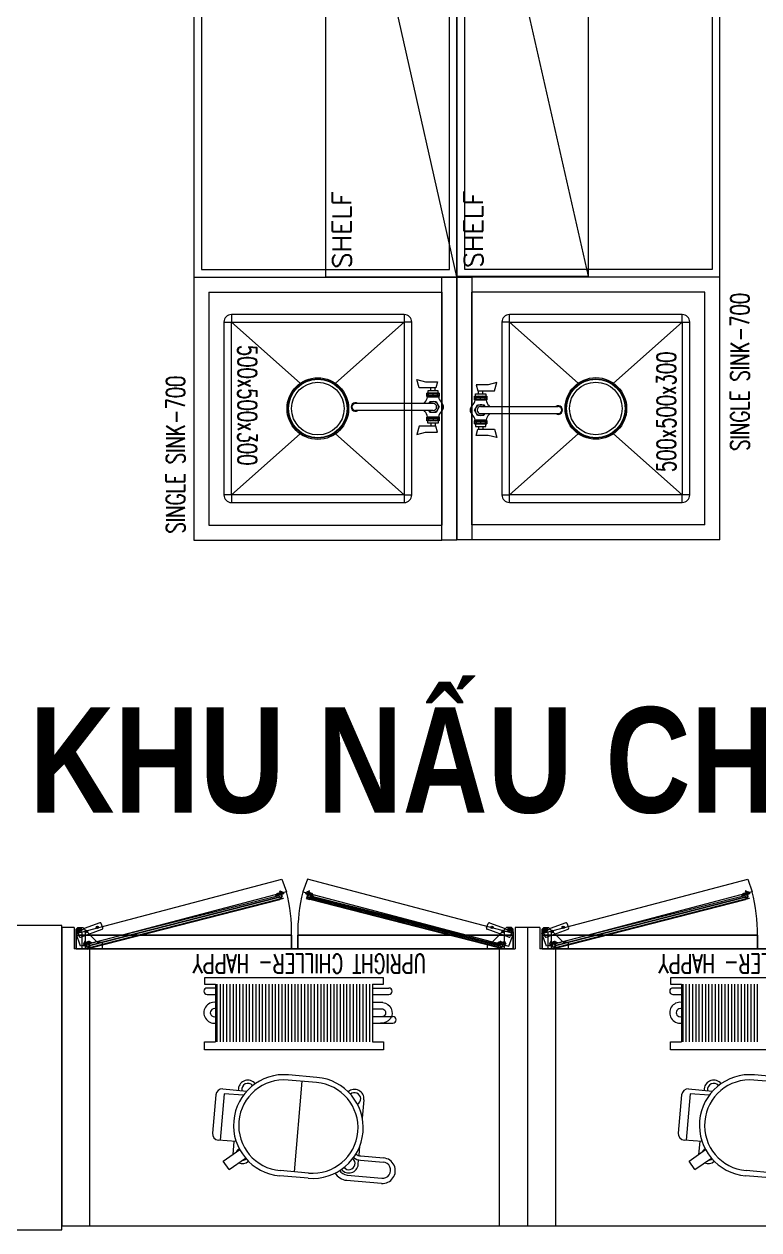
# Model space of a CAD drawing. Header units: millimetres. Extents: x 886808 to 1650903, y -1008069 to 230892.
# Drawn here: x 936486 to 938442, y -361870 to -358661 of the extents above; entities that cross this region are included whole.
import ezdxf

# ---------------------------------------------------------------- set-up
doc = ezdxf.new("R2010")
doc.units = ezdxf.units.MM
for name, color, linetype, lineweight in [('HACTH', 8, 'Continuous', 0), ('hatch', 250, 'Continuous', 0), ('I-FURN', 252, 'Continuous', 5), ('net vl', 33, 'Continuous', 5)]:
    doc.layers.add(name, color=color, linetype=linetype, lineweight=lineweight)
doc.styles.add('MtXpl_simplex8_shx', font='simplex8.shx')
doc.styles.add('Roof Fl type B$0$GHICHUTHUONG', font='arial.ttf', dxfattribs={"width": 0.8})
doc.styles.add('{18b73a54-fa43-428c-adcb-c1c7bbdf2c84}', font='Simplex.shx')

# ---------------------------------------------------------------- blocks, each defined once
blk = doc.blocks.new('BO TRI BEP')
at = {"layer": 'net vl', "ltscale": 300, "transparency": 33554636, "insert": (2775.3, 18877.9), "char_height": 280.709, "width": 3476.932, "attachment_point": 5, "style": 'Roof Fl type B$0$GHICHUTHUONG'}
blk.add_mtext('{\\fArial|b1|i0|c0|p34;KHU NẤU CHÍNH}', dxfattribs=at)
blk = doc.blocks.new('A$C26DD556D')
at = {"layer": 'hatch', "transparency": 33554636, "extrusion": (0, 0, -1)}
for p, q in [((3829.2, 12401.2), (3829.2, 10851.4)), ((4529.2, 10851.4), (4529.2, 12401.2)), ((4529.3, 12402.2), (4529.3, 10852.4)), ((5229.3, 10852.4), (5229.3, 12402.2)), ((3849.2, 12381.2), (3849.2, 10871.4)), ((4509.2, 10871.4), (4509.2, 12381.2)), ((4549.3, 12382.2), (4549.3, 10872.4)), ((5209.3, 10872.4), (5209.3, 12382.2)), ((3829.2, 10851.4), (4529.2, 10851.4)), ((3849.2, 10871.4), (4509.2, 10871.4)), ((4529.3, 10852.4), (5229.3, 10852.4)), ((4549.3, 10872.4), (5209.3, 10872.4))]:
    blk.add_line(p, q, dxfattribs=at)
at = {"layer": 'hatch', "transparency": 33554636}
for p, q in [((4179.2, 12402.3), (4179.2, 10852.3)), ((4529.2, 10852.3), (4179.2, 12402.3)), ((4529.2, 10852.3), (4529.2, 12402.3)), ((4529.3, 12401.2), (4529.3, 10853.6)), ((4879.3, 10853.6), (4529.3, 12401.2)), ((4879.3, 10853.6), (4879.3, 12401.2)), ((3829.2, 10851.4), (3829.2, 10151.4)), ((3829.2, 10851.4), (4529.2, 10851.4)), ((4179.2, 10852.3), (4529.2, 10852.3)), ((4489.2, 10151.4), (4489.2, 10851.4)), ((4529.2, 10851.6), (4569.2, 10851.6)), ((4529.2, 10851.6), (4529.2, 10151.6)), ((4529.2, 10151.4), (4529.2, 10851.4)), ((4529.3, 10853.6), (4879.3, 10853.6)), ((4569.2, 10851.6), (4569.2, 10151.6)), ((5229.2, 10851.6), (4569.2, 10851.6)), ((5229.2, 10151.6), (5229.2, 10851.6)), ((3869.2, 10811.4), (3869.2, 10191.4)), ((3869.2, 10811.4), (4489.2, 10811.4)), ((4489.2, 10811.4), (4489.2, 10191.4)), ((4569.2, 10191.6), (4569.2, 10811.6)), ((5189.2, 10811.6), (4569.2, 10811.6)), ((5189.2, 10811.6), (4569.2, 10811.6)), ((5189.2, 10191.6), (5189.2, 10811.6)), ((4389.2, 10751.4), (3929.2, 10751.4)), ((5129.2, 10751.7), (4669.2, 10751.7)), ((3909.2, 10731.4), (3909.2, 10271.4)), ((3910.4, 10731.4), (3929.2, 10731.4)), ((3929.2, 10750.2), (3929.2, 10731.4)), ((3929.2, 10731.4), (4389.2, 10731.4)), ((3929.2, 10271.4), (3929.2, 10731.4)), ((4112.3, 10568.7), (3929.2, 10731.4)), ((4389.2, 10731.4), (4206.1, 10568.7)), ((4389.2, 10750.2), (4389.2, 10731.4)), ((4408, 10731.4), (4389.2, 10731.4)), ((4389.2, 10731.4), (4389.2, 10271.4)), ((4409.2, 10271.4), (4409.2, 10731.4)), ((4649.2, 10731.7), (4649.2, 10271.7)), ((4669.2, 10731.7), (4650.4, 10731.7)), ((4669.2, 10731.7), (4669.2, 10750.5)), ((4669.2, 10271.7), (4669.2, 10731.7)), ((4669.2, 10731.7), (5129.2, 10731.7)), ((4852.3, 10568.9), (4669.2, 10731.7)), ((4946.1, 10568.9), (5129.2, 10731.7)), ((5129.2, 10731.7), (5129.2, 10750.5)), ((5129.2, 10731.7), (5129.2, 10271.7)), ((5129.2, 10731.7), (5148, 10731.7)), ((5149.2, 10271.7), (5149.2, 10731.7)), ((4423, 10579), (4446.1, 10573)), ((4429, 10556.6), (4423, 10579)), ((4446.1, 10573), (4477.4, 10573)), ((4477.4, 10573), (4473.7, 10556.6)), ((4612.2, 10564.7), (4581, 10564.7)), ((4581, 10564.7), (4584.7, 10548.2)), ((4635.4, 10570.7), (4612.2, 10564.7)), ((4629.4, 10548.2), (4635.4, 10570.7)), ((4473.7, 10556.6), (4429, 10556.6)), ((4449.3, 10534.1), (4449.3, 10542.6)), ((4482.5, 10542.6), (4449.3, 10542.6)), ((4482.5, 10542.5), (4449.3, 10542.5)), ((4449.3, 10542.5), (4449.3, 10532.6)), ((4449.3, 10534), (4449.3, 10542.5)), ((4482.5, 10542.5), (4449.3, 10542.5)), ((4482.5, 10540.5), (4449.3, 10540.5)), ((4482.5, 10536), (4449.3, 10536)), ((4449.3, 10534.1), (4482.5, 10534.1)), ((4449.3, 10534.1), (4482.5, 10534.1)), ((4482.5, 10534.1), (4449.3, 10534.1)), ((4482.5, 10534), (4449.3, 10534)), ((4449.3, 10532.6), (4482.5, 10532.6)), ((4449.3, 10532.6), (4482.5, 10532.6)), ((4479.8, 10549), (4452, 10549)), ((4452, 10549), (4452, 10542.5)), ((4452, 10532.6), (4479.8, 10532.6)), ((4453.9, 10534.1), (4453.9, 10542.6)), ((4453.9, 10534), (4453.9, 10542.5)), ((4460, 10549), (4460, 10556.6)), ((4465.9, 10534.1), (4465.9, 10542.6)), ((4465.9, 10534), (4465.9, 10542.5)), ((4471.7, 10549), (4471.7, 10556.6)), ((4477.9, 10534.1), (4477.9, 10542.6)), ((4477.9, 10534), (4477.9, 10542.5)), ((4479.8, 10542.5), (4479.8, 10549)), ((4482.5, 10542.6), (4482.5, 10534.1)), ((4482.5, 10532.6), (4482.5, 10542.5)), ((4482.5, 10542.5), (4482.5, 10534)), ((4575.9, 10534.3), (4575.9, 10525.8)), ((4575.9, 10534.3), (4609.1, 10534.3)), ((4575.9, 10534.2), (4609.1, 10534.2)), ((4575.9, 10524.3), (4575.9, 10534.2)), ((4575.9, 10534.2), (4609.1, 10534.2)), ((4575.9, 10524.3), (4575.9, 10534.2)), ((4575.9, 10534.2), (4575.9, 10525.7)), ((4575.9, 10534.2), (4609.1, 10534.2)), ((4575.9, 10532.2), (4609.1, 10532.2)), ((4575.9, 10527.7), (4609.1, 10527.7)), ((4578.6, 10540.6), (4606.4, 10540.6)), ((4578.6, 10534.2), (4578.6, 10540.6)), ((4580.5, 10525.8), (4580.5, 10534.3)), ((4580.5, 10525.7), (4580.5, 10534.2)), ((4584.7, 10548.2), (4629.4, 10548.2)), ((4586.7, 10540.6), (4586.7, 10548.2)), ((4592.5, 10525.8), (4592.5, 10534.3)), ((4592.5, 10525.7), (4592.5, 10534.2)), ((4598.3, 10540.6), (4598.3, 10548.2)), ((4604.5, 10525.8), (4604.5, 10534.3)), ((4604.5, 10525.7), (4604.5, 10534.2)), ((4606.4, 10540.6), (4606.4, 10534.2)), ((4609.1, 10525.8), (4609.1, 10534.3)), ((4609.1, 10534.2), (4609.1, 10524.3)), ((4609.1, 10534.2), (4609.1, 10524.3)), ((4609.1, 10525.7), (4609.1, 10534.2)), ((4465.9, 10515.2), (4259.4, 10515.2)), ((4465.9, 10496.2), (4259.4, 10496.2)), ((4609.1, 10525.8), (4575.9, 10525.8)), ((4609.1, 10525.8), (4575.9, 10525.8)), ((4575.9, 10525.8), (4609.1, 10525.8)), ((4575.9, 10525.7), (4609.1, 10525.7)), ((4609.1, 10524.3), (4575.9, 10524.3)), ((4609.1, 10524.3), (4575.9, 10524.3)), ((4609.1, 10524.3), (4575.9, 10524.3)), ((4609.1, 10524.3), (4575.9, 10524.3)), ((4577.6, 10524.3), (4607.9, 10524.3)), ((4606.4, 10524.3), (4578.6, 10524.3)), ((4606.4, 10524.3), (4578.6, 10524.3)), ((4592.5, 10506.9), (4798.9, 10506.9)), ((4449.3, 10478.8), (4482.5, 10478.8)), ((4449.3, 10478.8), (4482.5, 10478.8)), ((4449.3, 10468.8), (4449.3, 10478.8)), ((4449.3, 10478.8), (4482.5, 10478.8)), ((4449.3, 10478.8), (4482.5, 10478.8)), ((4449.3, 10468.8), (4449.3, 10478.8)), ((4449.3, 10477.3), (4482.5, 10477.3)), ((4449.3, 10477.3), (4482.5, 10477.3)), ((4449.3, 10477.3), (4449.3, 10468.8)), ((4482.5, 10477.3), (4449.3, 10477.3)), ((4449.3, 10477.3), (4449.3, 10468.8)), ((4482.5, 10477.3), (4449.3, 10477.3)), ((4482.5, 10475.3), (4449.3, 10475.3)), ((4482.5, 10470.8), (4449.3, 10470.8)), ((4482.5, 10468.8), (4449.3, 10468.8)), ((4482.5, 10468.8), (4449.3, 10468.8)), ((4482.5, 10468.8), (4449.3, 10468.8)), ((4482.5, 10468.8), (4449.3, 10468.8)), ((4480.8, 10478.8), (4450.5, 10478.8)), ((4452, 10478.8), (4479.8, 10478.8)), ((4452, 10478.8), (4479.8, 10478.8)), ((4452, 10462.4), (4452, 10468.8)), ((4453.9, 10477.3), (4453.9, 10468.8)), ((4453.9, 10477.3), (4453.9, 10468.8)), ((4465.9, 10477.3), (4465.9, 10468.8)), ((4465.9, 10477.3), (4465.9, 10468.8)), ((4477.9, 10477.3), (4477.9, 10468.8)), ((4477.9, 10477.3), (4477.9, 10468.8)), ((4479.8, 10468.8), (4479.8, 10462.4)), ((4482.5, 10478.8), (4482.5, 10468.8)), ((4482.5, 10478.8), (4482.5, 10468.8)), ((4482.5, 10468.8), (4482.5, 10477.3)), ((4482.5, 10468.8), (4482.5, 10477.3)), ((4609.1, 10470.5), (4575.9, 10470.5)), ((4609.1, 10470.5), (4575.9, 10470.5)), ((4575.9, 10470.5), (4575.9, 10460.5)), ((4609.1, 10469), (4575.9, 10469)), ((4609.1, 10469), (4575.9, 10469)), ((4575.9, 10460.5), (4575.9, 10469)), ((4575.9, 10469), (4609.1, 10469)), ((4575.9, 10460.5), (4575.9, 10469)), ((4575.9, 10469), (4609.1, 10469)), ((4575.9, 10467), (4609.1, 10467)), ((4575.9, 10462.5), (4609.1, 10462.5)), ((4606.4, 10470.5), (4578.6, 10470.5)), ((4580.5, 10469), (4580.5, 10460.5)), ((4580.5, 10469), (4580.5, 10460.5)), ((4592.5, 10487.9), (4798.9, 10487.9)), ((4592.5, 10469), (4592.5, 10460.5)), ((4592.5, 10469), (4592.5, 10460.5)), ((4604.5, 10469), (4604.5, 10460.5)), ((4604.5, 10469), (4604.5, 10460.5)), ((4609.1, 10460.5), (4609.1, 10470.5)), ((4609.1, 10469), (4609.1, 10460.5)), ((4609.1, 10469), (4609.1, 10460.5)), ((4112.3, 10434.1), (3929.2, 10271.4)), ((4206.1, 10434.1), (4389.2, 10271.4)), ((4429, 10454.8), (4423, 10432.4)), ((4423, 10432.4), (4446.1, 10438.3)), ((4473.7, 10454.8), (4429, 10454.8)), ((4446.1, 10438.3), (4477.4, 10438.3)), ((4479.8, 10462.4), (4452, 10462.4)), ((4460, 10462.4), (4460, 10454.8)), ((4471.7, 10462.4), (4471.7, 10454.8)), ((4477.4, 10438.3), (4473.7, 10454.8)), ((4575.9, 10460.5), (4609.1, 10460.5)), ((4575.9, 10460.5), (4609.1, 10460.5)), ((4575.9, 10460.5), (4609.1, 10460.5)), ((4578.6, 10460.5), (4578.6, 10454.1)), ((4578.6, 10454.1), (4606.4, 10454.1)), ((4581, 10430), (4584.7, 10446.5)), ((4584.7, 10446.5), (4629.4, 10446.5)), ((4586.7, 10454.1), (4586.7, 10446.5)), ((4598.3, 10454.1), (4598.3, 10446.5)), ((4606.4, 10454.1), (4606.4, 10460.5)), ((4629.4, 10446.5), (4635.4, 10424.1)), ((4669.2, 10271.7), (4852.3, 10434.4)), ((4946.1, 10434.4), (5129.2, 10271.7)), ((4612.2, 10430), (4581, 10430)), ((4635.4, 10424.1), (4612.2, 10430)), ((3929.2, 10271.4), (3910.4, 10271.4)), ((3929.2, 10271.4), (3929.2, 10252.6)), ((4389.2, 10271.4), (3929.2, 10271.4)), ((4389.2, 10271.4), (4408, 10271.4)), ((4389.2, 10271.4), (4389.2, 10252.6)), ((4650.4, 10271.7), (4669.2, 10271.7)), ((4669.2, 10252.9), (4669.2, 10271.7)), ((5129.2, 10271.7), (4669.2, 10271.7)), ((5129.2, 10252.9), (5129.2, 10271.7)), ((5148, 10271.7), (5129.2, 10271.7)), ((3929.2, 10251.4), (4389.2, 10251.4)), ((4669.2, 10251.7), (5129.2, 10251.7)), ((3869.2, 10191.4), (4489.2, 10191.4)), ((3869.2, 10191.4), (4489.2, 10191.4)), ((5189.2, 10191.6), (4569.2, 10191.6)), ((3829.2, 10151.4), (4489.2, 10151.4)), ((4529.2, 10151.4), (4489.2, 10151.4)), ((5229.2, 10151.6), (4529.2, 10151.6)), ((3515.5, 9104.6), (4063.3, 9248.9)), ((4063.3, 9248.9), (4075.6, 9215.1)), ((4131.8, 9248.9), (4119.5, 9215.1)), ((4679.6, 9104.6), (4131.8, 9248.9)), ((4755.5, 9104.6), (5303.3, 9248.9)), ((5303.3, 9248.9), (5315.6, 9215.1)), ((4075.6, 9215.1), (3527.8, 9070.7)), ((4051.8, 9210.9), (4059, 9213.6)), ((4059.3, 9212.8), (4053.8, 9210.8)), ((4055.4, 9208.4), (4056.5, 9211.9)), ((4056.5, 9211.9), (4059.6, 9209.9)), ((4059, 9213.6), (4057.7, 9217.1)), ((4058.4, 9217.8), (4066.1, 9214.6)), ((4065.3, 9214), (4058.7, 9216.8)), ((4058.7, 9216.8), (4061.4, 9209.5)), ((4060.6, 9209.2), (4059.3, 9212.8)), ((4067.4, 9210.9), (4059.7, 9208.1)), ((4061.4, 9209.5), (4067.1, 9211.6)), ((4066.1, 9214.6), (4065.9, 9214.3)), ((4067.1, 9211.6), (4067.4, 9210.9)), ((4067.5, 9210.5), (4067.8, 9210.9)), ((4067.8, 9210.9), (4068, 9212.3)), ((4068, 9212.3), (4068.2, 9210.1)), ((4119.5, 9215.1), (4667.3, 9070.7)), ((4127.1, 9212.3), (4126.8, 9210.1)), ((4127.3, 9210.9), (4127.1, 9212.3)), ((4127.6, 9210.5), (4127.3, 9210.9)), ((4127.9, 9211.6), (4127.7, 9210.9)), ((4127.7, 9210.9), (4135.4, 9208.1)), ((4133.7, 9209.5), (4127.9, 9211.6)), ((4136.6, 9217.8), (4129, 9214.6)), ((4129, 9214.6), (4129.2, 9214.3)), ((4129.8, 9214), (4136.4, 9216.8)), ((4136.4, 9216.8), (4133.7, 9209.5)), ((4134.5, 9209.2), (4135.8, 9212.8)), ((4138.6, 9211.9), (4135.5, 9209.9)), ((4135.8, 9212.8), (4141.3, 9210.8)), ((4136.1, 9213.6), (4137.4, 9217.1)), ((4143.3, 9210.9), (4136.1, 9213.6)), ((4139.7, 9208.4), (4138.6, 9211.9)), ((5315.6, 9215.1), (4767.8, 9070.7)), ((5291.8, 9210.9), (5299, 9213.6)), ((5299.3, 9212.8), (5293.8, 9210.8)), ((5295.4, 9208.4), (5296.5, 9211.9)), ((5296.5, 9211.9), (5299.6, 9209.9)), ((5299, 9213.6), (5297.7, 9217.1)), ((5298.4, 9217.8), (5306.1, 9214.6)), ((5305.3, 9214), (5298.7, 9216.8)), ((5298.7, 9216.8), (5301.4, 9209.5)), ((5300.6, 9209.2), (5299.3, 9212.8)), ((5307.4, 9210.9), (5299.7, 9208.1)), ((5301.4, 9209.5), (5307.1, 9211.6)), ((5306.1, 9214.6), (5305.9, 9214.3)), ((5307.1, 9211.6), (5307.4, 9210.9)), ((5307.5, 9210.5), (5307.8, 9210.9)), ((5307.8, 9210.9), (5308, 9212.3)), ((5308, 9212.3), (5308.2, 9210.1)), ((3551.7, 9073.1), (4055.7, 9201.6)), ((4056.3, 9199.8), (3552.3, 9071.4)), ((3554.2, 9068.1), (4056.9, 9196.1)), ((3554.9, 9066.3), (4057.6, 9194.3)), ((4048.7, 9203), (3556.2, 9078.7)), ((4048.7, 9203), (4047.5, 9204.9)), ((4047.5, 9204.9), (4048.5, 9203.9)), ((4048, 9206.4), (4048.8, 9206.7)), ((4048.3, 9205.6), (4048, 9206.4)), ((4049.1, 9205.9), (4048.3, 9205.6)), ((4048.5, 9204.9), (4054.3, 9207)), ((4048.8, 9204.1), (4048.5, 9204.9)), ((4048.5, 9203.9), (4049, 9203.7)), ((4055.8, 9205.5), (4048.7, 9203)), ((4056.5, 9206.9), (4048.8, 9204.1)), ((4049, 9203.7), (4056.9, 9206.6)), ((4049.4, 9207.3), (4050.3, 9209.4)), ((4051, 9209.1), (4050.2, 9207)), ((4053, 9210.5), (4052.1, 9210.2)), ((4054.3, 9207), (4053, 9210.5)), ((4053.8, 9210.8), (4055.1, 9207.2)), ((4055.1, 9207.2), (4056.2, 9207.7)), ((4056.2, 9208.3), (4055.7, 9208.1)), ((4055.7, 9201.6), (4057.1, 9202.1)), ((4056.9, 9206.6), (4056.2, 9208.3)), ((4056.2, 9207.7), (4056.5, 9206.9)), ((4059, 9200.8), (4056.3, 9199.8)), ((4056.9, 9196.1), (4060.2, 9197.3)), ((4057.6, 9194.3), (4056.9, 9196.1)), ((4067, 9197.7), (4057.6, 9194.3)), ((4059.6, 9209.5), (4059, 9209.3)), ((4059, 9209.3), (4059.6, 9207.6)), ((4059.4, 9208.8), (4060.6, 9209.2)), ((4059.7, 9208.1), (4059.4, 9208.8)), ((4059.6, 9207.6), (4067.5, 9210.5)), ((4068.2, 9210.1), (4061.1, 9207.5)), ((4064.4, 9202.7), (4061.8, 9201.8)), ((4062.4, 9204), (4063.8, 9204.5)), ((4063, 9198.3), (4066.3, 9199.5)), ((4066.3, 9199.5), (4067, 9197.7)), ((4126.8, 9210.1), (4134, 9207.5)), ((4135.5, 9207.6), (4127.6, 9210.5)), ((4128.8, 9199.5), (4128.1, 9197.7)), ((4128.1, 9197.7), (4137.5, 9194.3)), ((4132.1, 9198.3), (4128.8, 9199.5)), ((4130.7, 9202.7), (4133.3, 9201.8)), ((4132.7, 9204), (4131.3, 9204.5)), ((4135.7, 9208.8), (4134.5, 9209.2)), ((4138.1, 9196.1), (4134.8, 9197.3)), ((4135.4, 9208.1), (4135.7, 9208.8)), ((4135.5, 9209.5), (4136.1, 9209.3)), ((4136.1, 9209.3), (4135.5, 9207.6)), ((4136.1, 9200.8), (4138.8, 9199.8)), ((4137.5, 9194.3), (4138.1, 9196.1)), ((4640.2, 9066.3), (4137.5, 9194.3)), ((4139.4, 9201.6), (4138, 9202.1)), ((4640.9, 9068.1), (4138.1, 9196.1)), ((4138.2, 9206.6), (4138.8, 9208.3)), ((4146.1, 9203.7), (4138.2, 9206.6)), ((4138.8, 9207.7), (4138.6, 9206.9)), ((4138.6, 9206.9), (4146.3, 9204.1)), ((4138.8, 9208.3), (4139.4, 9208.1)), ((4140, 9207.2), (4138.8, 9207.7)), ((4138.8, 9199.8), (4642.8, 9071.4)), ((4139.3, 9205.5), (4146.4, 9203)), ((4643.4, 9073.1), (4139.4, 9201.6)), ((4141.3, 9210.8), (4140, 9207.2)), ((4140.8, 9207), (4142.1, 9210.5)), ((4146.6, 9204.9), (4140.8, 9207)), ((4142.1, 9210.5), (4143, 9210.2)), ((4144, 9209.1), (4144.9, 9207)), ((4145.7, 9207.3), (4144.8, 9209.4)), ((4146, 9205.9), (4146.8, 9205.6)), ((4146.6, 9203.9), (4146.1, 9203.7)), ((4147.1, 9206.4), (4146.2, 9206.7)), ((4146.3, 9204.1), (4146.6, 9204.9)), ((4146.4, 9203), (4147.6, 9204.9)), ((4146.4, 9203), (4638.9, 9078.7)), ((4147.6, 9204.9), (4146.6, 9203.9)), ((4146.8, 9205.6), (4147.1, 9206.4)), ((4791.7, 9073.1), (5295.7, 9201.6)), ((5296.3, 9199.8), (4792.3, 9071.4)), ((4794.2, 9068.1), (5296.9, 9196.1)), ((4794.9, 9066.3), (5297.6, 9194.3)), ((5288.7, 9203), (4796.2, 9078.7)), ((5288.7, 9203), (5287.5, 9204.9)), ((5287.5, 9204.9), (5288.5, 9203.9)), ((5288, 9206.4), (5288.8, 9206.7)), ((5288.3, 9205.6), (5288, 9206.4)), ((5289.1, 9205.9), (5288.3, 9205.6)), ((5288.5, 9204.9), (5294.3, 9207)), ((5288.8, 9204.1), (5288.5, 9204.9)), ((5288.5, 9203.9), (5289, 9203.7)), ((5295.8, 9205.5), (5288.7, 9203)), ((5296.5, 9206.9), (5288.8, 9204.1)), ((5289, 9203.7), (5296.9, 9206.6)), ((5289.4, 9207.3), (5290.3, 9209.4)), ((5291, 9209.1), (5290.2, 9207)), ((5293, 9210.5), (5292.1, 9210.2)), ((5294.3, 9207), (5293, 9210.5)), ((5293.8, 9210.8), (5295.1, 9207.2)), ((5295.1, 9207.2), (5296.2, 9207.7)), ((5296.2, 9208.3), (5295.7, 9208.1)), ((5295.7, 9201.6), (5297.1, 9202.1)), ((5296.9, 9206.6), (5296.2, 9208.3)), ((5296.2, 9207.7), (5296.5, 9206.9)), ((5299, 9200.8), (5296.3, 9199.8)), ((5296.9, 9196.1), (5300.2, 9197.3)), ((5297.6, 9194.3), (5296.9, 9196.1)), ((5307, 9197.7), (5297.6, 9194.3)), ((5299.6, 9209.5), (5299, 9209.3)), ((5299, 9209.3), (5299.6, 9207.6)), ((5299.4, 9208.8), (5300.6, 9209.2)), ((5299.7, 9208.1), (5299.4, 9208.8)), ((5299.6, 9207.6), (5307.5, 9210.5)), ((5308.2, 9210.1), (5301.1, 9207.5)), ((5304.4, 9202.7), (5301.8, 9201.8)), ((5302.4, 9204), (5303.8, 9204.5)), ((5303, 9198.3), (5306.3, 9199.5)), ((5306.3, 9199.5), (5307, 9197.7)), ((3477.5, 9125.4), (2079.2, 9125.4)), ((3477.5, 8315.4), (3477.5, 9125.4)), ((3510.5, 9120.4), (3477.5, 9120.4)), ((3477.5, 9120.4), (3477.5, 8325.4)), ((3510.5, 9120.4), (3510.5, 9063.4)), ((3510.5, 9120.4), (3510.5, 9063.4)), ((3510.5, 9120.4), (3510.5, 9063.4)), ((3510.5, 9120.4), (3510.5, 9063.4)), ((3516.2, 9115.6), (3520.7, 9120.1)), ((3516.2, 9063.4), (3516.2, 9115.6)), ((3520.7, 9120.1), (3533.3, 9120.1)), ((3527.3, 9094.5), (3585.2, 9115.5)), ((3531.9, 9115.2), (3529.9, 9116.8)), ((3533.3, 9120.1), (3572, 9081.4)), ((3537.2, 9117.3), (3535.7, 9115.5)), ((3579.1, 9132.5), (3537.2, 9117.3)), ((3574.8, 9121.3), (3570.1, 9119.6)), ((3573.3, 9118.1), (3571.6, 9122.8)), ((3586.9, 9119), (3582.6, 9130.8)), ((4608.2, 9119), (4612.5, 9130.8)), ((4667.8, 9094.5), (4609.9, 9115.5)), ((4616, 9132.5), (4657.9, 9117.3)), ((4620.3, 9121.3), (4625, 9119.6)), ((4621.8, 9118.1), (4623.5, 9122.8)), ((4661.7, 9120.1), (4623, 9081.4)), ((4657.9, 9117.3), (4659.4, 9115.5)), ((4674.3, 9120.1), (4661.7, 9120.1)), ((4663.2, 9115.2), (4665.1, 9116.8)), ((4678.8, 9115.6), (4674.3, 9120.1)), ((4678.8, 9063.4), (4678.8, 9115.6)), ((4684.5, 9120.4), (4684.5, 9063.4)), ((4684.5, 9120.4), (4684.5, 9063.4)), ((4717.5, 9120.4), (4684.5, 9120.4)), ((4750.5, 9120.4), (4717.5, 9120.4)), ((4717.5, 9120.4), (4717.5, 8325.4)), ((4717.5, 9120.4), (4717.5, 8325.4)), ((4750.5, 9120.4), (4750.5, 9063.4)), ((4750.5, 9120.4), (4750.5, 9063.4)), ((4750.5, 9120.4), (4750.5, 9063.4)), ((4750.5, 9120.4), (4750.5, 9063.4)), ((4756.2, 9115.6), (4760.7, 9120.1)), ((4756.2, 9063.4), (4756.2, 9115.6)), ((4760.7, 9120.1), (4773.3, 9120.1)), ((4767.3, 9094.5), (4825.2, 9115.5)), ((4771.9, 9115.2), (4769.9, 9116.8)), ((4773.3, 9120.1), (4812, 9081.4)), ((4777.2, 9117.3), (4775.7, 9115.5)), ((4819.1, 9132.5), (4777.2, 9117.3)), ((4814.8, 9121.3), (4810.1, 9119.6)), ((4813.3, 9118.1), (4811.6, 9122.8)), ((4826.9, 9119), (4822.6, 9130.8)), ((3527.8, 9070.7), (3515.5, 9104.6)), ((3516.2, 9108.4), (3516.2, 9063.4)), ((4089.4, 9099.4), (3516.2, 9099.4)), ((3516.2, 9099.4), (3516.2, 9063.4)), ((3516.2, 9099.4), (4089.4, 9099.4)), ((3516.2, 9063.4), (3516.2, 9099.4)), ((3518.9, 9109.7), (3523.8, 9096.1)), ((3531.3, 9108.4), (3531.3, 9063.4)), ((3539.1, 9083.8), (3535.4, 9076.5)), ((3536.3, 9076.5), (3539.6, 9082.9)), ((3539.6, 9082.9), (3542.2, 9075.6)), ((3544.7, 9110.4), (3540.1, 9108.7)), ((3541.4, 9080.2), (3540.1, 9083.8)), ((3540.3, 9108.4), (3540.3, 9063.4)), ((3548.6, 9082.8), (3541.4, 9080.2)), ((3543.2, 9107.2), (3541.6, 9111.9)), ((3552.8, 9081.5), (3550.8, 9082.6)), ((4089.4, 9063.4), (4089.4, 9099.4)), ((4089.4, 9099.4), (4089.4, 9063.4)), ((4105.6, 9099.4), (4678.8, 9099.4)), ((4105.6, 9063.4), (4105.6, 9099.4)), ((4678.8, 9099.4), (4105.6, 9099.4)), ((4105.6, 9099.4), (4105.6, 9063.4)), ((4642.3, 9081.5), (4644.3, 9082.6)), ((4646.5, 9082.8), (4653.7, 9080.2)), ((4650.4, 9110.4), (4655, 9108.7)), ((4651.8, 9107.2), (4653.5, 9111.9)), ((4655.5, 9082.9), (4652.8, 9075.6)), ((4653.7, 9080.2), (4655, 9083.8)), ((4654.8, 9108.4), (4654.8, 9063.4)), ((4658.8, 9076.5), (4655.5, 9082.9)), ((4655.9, 9083.8), (4659.7, 9076.5)), ((4667.3, 9070.7), (4679.6, 9104.6)), ((4676.2, 9109.7), (4671.3, 9096.1)), ((4678.8, 9108.4), (4678.8, 9063.4)), ((4678.8, 9108.4), (4678.8, 9063.4)), ((4678.8, 9099.4), (4678.8, 9063.4)), ((4678.8, 9063.4), (4678.8, 9099.4)), ((4767.8, 9070.7), (4755.5, 9104.6)), ((4756.2, 9108.4), (4756.2, 9063.4)), ((5329.4, 9099.4), (4756.2, 9099.4)), ((4756.2, 9099.4), (4756.2, 9063.4)), ((4756.2, 9099.4), (5329.4, 9099.4)), ((4756.2, 9063.4), (4756.2, 9099.4)), ((4758.9, 9109.7), (4763.8, 9096.1)), ((4771.3, 9108.4), (4771.3, 9063.4)), ((4779.1, 9083.8), (4775.4, 9076.5)), ((4776.3, 9076.5), (4779.6, 9082.9)), ((4779.6, 9082.9), (4782.2, 9075.6)), ((4784.7, 9110.4), (4780.1, 9108.7)), ((4781.4, 9080.2), (4780.1, 9083.8)), ((4780.3, 9108.4), (4780.3, 9063.4)), ((4788.6, 9082.8), (4781.4, 9080.2)), ((4783.2, 9107.2), (4781.6, 9111.9)), ((4792.8, 9081.5), (4790.8, 9082.6)), ((5329.4, 9063.4), (5329.4, 9099.4)), ((5329.4, 9099.4), (5329.4, 9063.4)), ((3552.5, 9063.4), (3510.5, 9063.4)), ((4678.8, 9063.4), (3516.2, 9063.4)), ((3516.2, 9063.4), (4089.4, 9063.4)), ((3585.5, 9063.4), (3516.2, 9063.4)), ((4089.4, 9063.4), (3516.2, 9063.4)), ((4678.8, 9063.4), (3516.2, 9063.4)), ((3535.4, 9076.5), (3535.7, 9076.3)), ((3536.4, 9072.5), (3535.4, 9073.5)), ((3535.4, 9073.5), (3536.6, 9071.6)), ((3536.9, 9072.4), (3536.4, 9072.5)), ((3542.2, 9075.6), (3536.5, 9073.5)), ((3536.5, 9073.5), (3536.7, 9072.7)), ((3536.6, 9071.6), (3543.7, 9074.2)), ((3536.7, 9072.7), (3544.4, 9075.5)), ((3544.8, 9075.2), (3536.9, 9072.4)), ((3541.7, 9079.4), (3547.2, 9081.4)), ((3543, 9075.9), (3541.7, 9079.4)), ((3544.2, 9076.3), (3543, 9075.9)), ((3544.4, 9080.5), (3543.3, 9077)), ((3543.6, 9076.7), (3544.2, 9076.9)), ((3545, 9070.7), (3543.6, 9070.2)), ((3544.2, 9076.9), (3544.8, 9075.2)), ((3544.4, 9075.5), (3544.2, 9076.3)), ((3544.2, 9068.4), (3546.9, 9069.4)), ((3547.5, 9078.5), (3544.4, 9080.5)), ((3548.2, 9065.9), (3544.9, 9064.7)), ((3544.9, 9064.7), (3545.5, 9062.9)), ((3545.5, 9062.9), (3554.9, 9066.3)), ((3546.9, 9077.9), (3547.5, 9078.1)), ((3547.6, 9076.2), (3546.9, 9077.9)), ((3547.2, 9081.4), (3548.5, 9077.9)), ((3548.5, 9077.9), (3547.4, 9077.4)), ((3547.4, 9077.4), (3547.6, 9076.7)), ((3547.6, 9076.7), (3555.3, 9079.5)), ((3555.4, 9079.1), (3547.6, 9076.2)), ((3548, 9081.7), (3548.9, 9082)), ((3549.3, 9078.1), (3548, 9081.7)), ((3549, 9076.1), (3556.2, 9078.7)), ((3555.1, 9080.2), (3549.3, 9078.1)), ((3549.7, 9070.4), (3552.3, 9071.4)), ((3551.7, 9073.1), (3550.3, 9072.6)), ((3550.4, 9081.9), (3552.4, 9080.8)), ((3554.2, 9068.1), (3550.9, 9066.9)), ((3552.5, 9063.4), (4642.5, 9063.4)), ((3552.5, 8325.4), (3552.5, 9063.4)), ((3554.5, 9081.8), (3553.6, 9081.5)), ((3553.9, 9080.7), (3554.8, 9081)), ((3554.9, 9066.3), (3554.2, 9068.1)), ((3554.8, 9081), (3554.5, 9081.8)), ((3555.3, 9079.5), (3555.1, 9080.2)), ((3555.7, 9079.6), (3555.4, 9079.1)), ((3555.9, 9080.9), (3555.7, 9079.6)), ((3556.2, 9078.7), (3555.9, 9080.9)), ((3572, 9081.4), (3585.5, 9081.4)), ((3585.5, 9081.4), (3585.5, 9063.4)), ((4105.6, 9063.4), (4089.4, 9063.4)), ((4678.8, 9063.4), (4105.6, 9063.4)), ((4105.6, 9063.4), (4678.8, 9063.4)), ((4623, 9081.4), (4609.5, 9081.4)), ((4609.5, 9081.4), (4609.5, 9063.4)), ((4609.5, 9063.4), (4678.8, 9063.4)), ((4638.9, 9078.7), (4639.2, 9080.9)), ((4646.1, 9076.1), (4638.9, 9078.7)), ((4639.2, 9080.9), (4639.4, 9079.6)), ((4639.4, 9079.6), (4639.6, 9079.1)), ((4639.6, 9079.1), (4647.5, 9076.2)), ((4639.7, 9079.5), (4640, 9080.2)), ((4647.5, 9076.7), (4639.7, 9079.5)), ((4640, 9080.2), (4645.8, 9078.1)), ((4640.2, 9066.3), (4640.9, 9068.1)), ((4649.6, 9062.9), (4640.2, 9066.3)), ((4640.3, 9081), (4640.6, 9081.8)), ((4641.2, 9080.7), (4640.3, 9081)), ((4640.6, 9081.8), (4641.4, 9081.5)), ((4640.9, 9068.1), (4644.2, 9066.9)), ((4642.5, 9063.4), (4684.5, 9063.4)), ((4642.5, 8325.4), (4642.5, 9063.4)), ((4644.7, 9081.9), (4642.6, 9080.8)), ((4645.4, 9070.4), (4642.8, 9071.4)), ((4643.4, 9073.1), (4644.8, 9072.6)), ((4645.8, 9078.1), (4647.1, 9081.7)), ((4647.1, 9081.7), (4646.2, 9082)), ((4647.9, 9081.4), (4646.6, 9077.9)), ((4646.6, 9077.9), (4647.7, 9077.4)), ((4646.9, 9065.9), (4650.2, 9064.7)), ((4647.5, 9076.2), (4648.2, 9077.9)), ((4647.7, 9077.4), (4647.5, 9076.7)), ((4647.6, 9078.5), (4650.7, 9080.5)), ((4648.2, 9077.9), (4647.6, 9078.1)), ((4653.4, 9079.4), (4647.9, 9081.4)), ((4650.8, 9068.4), (4648.2, 9069.4)), ((4650.2, 9064.7), (4649.6, 9062.9)), ((4650.1, 9070.7), (4651.5, 9070.2)), ((4650.9, 9076.9), (4650.3, 9075.2)), ((4650.3, 9075.2), (4658.2, 9072.4)), ((4650.6, 9075.5), (4650.9, 9076.3)), ((4658.4, 9072.7), (4650.6, 9075.5)), ((4650.7, 9080.5), (4651.8, 9077)), ((4651.5, 9076.7), (4650.9, 9076.9)), ((4650.9, 9076.3), (4652.1, 9075.9)), ((4658.5, 9071.6), (4651.4, 9074.2)), ((4652.1, 9075.9), (4653.4, 9079.4)), ((4652.8, 9075.6), (4658.6, 9073.5)), ((4658.2, 9072.4), (4658.7, 9072.5)), ((4658.6, 9073.5), (4658.4, 9072.7)), ((4659.7, 9073.5), (4658.5, 9071.6)), ((4658.7, 9072.5), (4659.7, 9073.5)), ((4659.7, 9076.5), (4659.4, 9076.3)), ((4792.5, 9063.4), (4750.5, 9063.4)), ((5918.8, 9063.4), (4756.2, 9063.4)), ((4756.2, 9063.4), (5329.4, 9063.4)), ((4825.5, 9063.4), (4756.2, 9063.4)), ((5329.4, 9063.4), (4756.2, 9063.4)), ((5918.8, 9063.4), (4756.2, 9063.4)), ((4775.4, 9076.5), (4775.7, 9076.3)), ((4776.4, 9072.5), (4775.4, 9073.5)), ((4775.4, 9073.5), (4776.6, 9071.6)), ((4776.9, 9072.4), (4776.4, 9072.5)), ((4782.2, 9075.6), (4776.5, 9073.5)), ((4776.5, 9073.5), (4776.7, 9072.7)), ((4776.6, 9071.6), (4783.7, 9074.2)), ((4776.7, 9072.7), (4784.4, 9075.5)), ((4784.8, 9075.2), (4776.9, 9072.4)), ((4781.7, 9079.4), (4787.2, 9081.4)), ((4783, 9075.9), (4781.7, 9079.4)), ((4784.2, 9076.3), (4783, 9075.9)), ((4784.4, 9080.5), (4783.3, 9077)), ((4783.6, 9076.7), (4784.2, 9076.9)), ((4785, 9070.7), (4783.6, 9070.2)), ((4784.2, 9076.9), (4784.8, 9075.2)), ((4784.4, 9075.5), (4784.2, 9076.3)), ((4784.2, 9068.4), (4786.9, 9069.4)), ((4787.5, 9078.5), (4784.4, 9080.5)), ((4788.2, 9065.9), (4784.9, 9064.7)), ((4784.9, 9064.7), (4785.5, 9062.9)), ((4785.5, 9062.9), (4794.9, 9066.3)), ((4786.9, 9077.9), (4787.5, 9078.1)), ((4787.6, 9076.2), (4786.9, 9077.9)), ((4787.2, 9081.4), (4788.5, 9077.9)), ((4788.5, 9077.9), (4787.4, 9077.4)), ((4787.4, 9077.4), (4787.6, 9076.7)), ((4787.6, 9076.7), (4795.3, 9079.5)), ((4795.4, 9079.1), (4787.6, 9076.2)), ((4788, 9081.7), (4788.9, 9082)), ((4789.3, 9078.1), (4788, 9081.7)), ((4789, 9076.1), (4796.2, 9078.7)), ((4795.1, 9080.2), (4789.3, 9078.1)), ((4789.7, 9070.4), (4792.3, 9071.4)), ((4791.7, 9073.1), (4790.3, 9072.6)), ((4790.4, 9081.9), (4792.4, 9080.8)), ((4794.2, 9068.1), (4790.9, 9066.9)), ((4792.5, 9063.4), (5882.5, 9063.4)), ((4792.5, 8325.4), (4792.5, 9063.4)), ((4794.5, 9081.8), (4793.6, 9081.5)), ((4793.9, 9080.7), (4794.8, 9081)), ((4794.9, 9066.3), (4794.2, 9068.1)), ((4794.8, 9081), (4794.5, 9081.8)), ((4795.3, 9079.5), (4795.1, 9080.2)), ((4795.7, 9079.6), (4795.4, 9079.1)), ((4795.9, 9080.9), (4795.7, 9079.6)), ((4796.2, 9078.7), (4795.9, 9080.9)), ((4812, 9081.4), (4825.5, 9081.4)), ((4825.5, 9081.4), (4825.5, 9063.4)), ((5345.6, 9063.4), (5329.4, 9063.4)), ((4334.4, 8985.8), (3857.5, 8985.8)), ((3857.5, 8985.8), (3857.5, 8969.5)), ((3857.5, 8969.5), (3886.9, 8969.5)), ((3886.9, 8959.1), (3864.4, 8959.1)), ((3886.9, 8969.5), (3886.9, 8816)), ((3890.3, 8969.5), (3890.3, 8816)), ((3899, 8969.5), (3899, 8816)), ((3907.6, 8969.5), (3907.6, 8816)), ((3916.2, 8969.5), (3916.2, 8816)), ((3924.9, 8969.5), (3924.9, 8816)), ((3933.5, 8969.5), (3933.5, 8816)), ((3942.2, 8969.5), (3942.2, 8816)), ((3950.8, 8969.5), (3950.8, 8816)), ((3959.4, 8969.5), (3959.4, 8816)), ((3968.1, 8969.5), (3968.1, 8816)), ((3976.7, 8969.5), (3976.7, 8816)), ((3985.4, 8969.5), (3985.4, 8816)), ((3994, 8969.5), (3994, 8816)), ((4002.6, 8969.5), (4002.6, 8816)), ((4011.3, 8969.5), (4011.3, 8816)), ((4019.9, 8969.5), (4019.9, 8816)), ((4028.6, 8969.5), (4028.6, 8816)), ((4037.2, 8969.5), (4037.2, 8816)), ((4045.8, 8969.5), (4045.8, 8816)), ((4054.5, 8969.5), (4054.5, 8816)), ((4063.1, 8969.5), (4063.1, 8816)), ((4071.8, 8969.5), (4071.8, 8816)), ((4080.4, 8969.5), (4080.4, 8816)), ((4089, 8969.5), (4089, 8816)), ((4097.7, 8969.5), (4097.7, 8816)), ((4106.3, 8969.5), (4106.3, 8816)), ((4115, 8969.5), (4115, 8816)), ((4123.6, 8969.5), (4123.6, 8816)), ((4132.2, 8969.5), (4132.2, 8816)), ((4140.9, 8969.5), (4140.9, 8816)), ((4149.5, 8969.5), (4149.5, 8816)), ((4158.2, 8969.5), (4158.2, 8816)), ((4166.8, 8969.5), (4166.8, 8816)), ((4175.4, 8969.5), (4175.4, 8816)), ((4184.1, 8969.5), (4184.1, 8816)), ((4192.7, 8969.5), (4192.7, 8816)), ((4201.4, 8969.5), (4201.4, 8816)), ((4210, 8969.5), (4210, 8816)), ((4218.6, 8969.5), (4218.6, 8816)), ((4227.3, 8969.5), (4227.3, 8816)), ((4235.9, 8969.5), (4235.9, 8816)), ((4244.6, 8969.5), (4244.6, 8816)), ((4253.2, 8969.5), (4253.2, 8816)), ((4261.8, 8969.5), (4261.8, 8816)), ((4270.5, 8969.5), (4270.5, 8816)), ((4279.1, 8969.5), (4279.1, 8816)), ((4287.8, 8969.5), (4287.8, 8816)), ((4296.4, 8969.5), (4296.4, 8816)), ((4305, 8969.5), (4334.4, 8969.5)), ((4305, 8969.5), (4305, 8816)), ((4305, 8959.1), (4348.2, 8959.1)), ((4334.4, 8969.5), (4334.4, 8985.8)), ((5574.4, 8985.8), (5097.5, 8985.8)), ((5097.5, 8985.8), (5097.5, 8969.5)), ((5097.5, 8969.5), (5126.9, 8969.5)), ((5126.9, 8959.1), (5104.4, 8959.1)), ((5126.9, 8969.5), (5126.9, 8816)), ((5130.3, 8969.5), (5130.3, 8816)), ((5139, 8969.5), (5139, 8816)), ((5147.6, 8969.5), (5147.6, 8816)), ((5156.2, 8969.5), (5156.2, 8816)), ((5164.9, 8969.5), (5164.9, 8816)), ((5173.5, 8969.5), (5173.5, 8816)), ((5182.2, 8969.5), (5182.2, 8816)), ((5190.8, 8969.5), (5190.8, 8816)), ((5199.4, 8969.5), (5199.4, 8816)), ((5208.1, 8969.5), (5208.1, 8816)), ((5216.7, 8969.5), (5216.7, 8816)), ((5225.4, 8969.5), (5225.4, 8816)), ((5234, 8969.5), (5234, 8816)), ((5242.6, 8969.5), (5242.6, 8816)), ((5251.3, 8969.5), (5251.3, 8816)), ((5259.9, 8969.5), (5259.9, 8816)), ((5268.6, 8969.5), (5268.6, 8816)), ((5277.2, 8969.5), (5277.2, 8816)), ((5285.8, 8969.5), (5285.8, 8816)), ((5294.5, 8969.5), (5294.5, 8816)), ((5303.1, 8969.5), (5303.1, 8816)), ((5311.8, 8969.5), (5311.8, 8816)), ((5320.4, 8969.5), (5320.4, 8816)), ((5329, 8969.5), (5329, 8816)), ((3864.4, 8941.8), (3886.9, 8941.8)), ((4305, 8941.8), (4348.2, 8941.8)), ((5104.4, 8941.8), (5126.9, 8941.8)), ((4305, 8921.1), (4332.3, 8921.1)), ((4305, 8903.8), (4331.8, 8903.8)), ((4305, 8883.1), (4358.6, 8883.1)), ((4305, 8865.8), (4358.6, 8865.8)), ((3857.5, 8816), (3886.9, 8816)), ((3857.5, 8794.5), (3857.5, 8816)), ((4334.4, 8794.5), (3857.5, 8794.5)), ((4305, 8816), (4334.4, 8816)), ((4334.4, 8816), (4334.4, 8794.5)), ((5097.5, 8816), (5126.9, 8816)), ((5097.5, 8794.5), (5097.5, 8816)), ((5574.4, 8794.5), (5097.5, 8794.5)), ((4155.7, 8707.6), (4080, 8714.2)), ((4156.9, 8721.4), (4081.2, 8728)), ((4096.8, 8469.9), (4117.9, 8710.9)), ((5395.7, 8707.6), (5320, 8714.2)), ((5396.9, 8721.4), (5321.2, 8728)), ((3887.5, 8674.7), (3878.6, 8573.1)), ((3910.3, 8677.9), (3899.5, 8554)), ((3906.2, 8690.4), (3970.1, 8684.8)), ((3960.8, 8673.5), (3910.3, 8677.9)), ((3947.9, 8691.1), (3947.5, 8686.8)), ((5127.5, 8674.7), (5118.6, 8573.1)), ((5150.3, 8677.9), (5139.5, 8554)), ((5146.2, 8690.4), (5210.1, 8684.8)), ((5200.8, 8673.5), (5150.3, 8677.9)), ((5187.9, 8691.1), (5187.5, 8686.8)), ((4281.8, 8661.9), (4277.5, 8612.7)), ((3941.9, 8550.3), (3894.3, 8554.4)), ((3935.6, 8550.8), (3932.6, 8516.2)), ((4268.8, 8513.1), (4271.1, 8538.9)), ((5181.9, 8550.3), (5134.3, 8554.4)), ((5175.6, 8550.8), (5172.6, 8516.2)), ((3907.3, 8498.7), (3951.2, 8529)), ((3922.9, 8476), (3966.9, 8506.3)), ((4273.9, 8512.1), (4334.2, 8506.8)), ((5147.3, 8498.7), (5191.2, 8529)), ((5162.9, 8476), (5206.9, 8506.3)), ((3922.9, 8476), (3907.3, 8498.7)), ((4134.7, 8466.6), (4058.9, 8473.2)), ((4217.4, 8473.3), (4216.8, 8474.2)), ((4266.8, 8489.7), (4267.8, 8501.7)), ((4273, 8500.9), (4333.2, 8495.6)), ((5162.9, 8476), (5147.3, 8498.7)), ((5374.7, 8466.6), (5298.9, 8473.2)), ((4133.5, 8452.8), (4057.7, 8459.5)), ((4205.3, 8466.5), (4204.8, 8467.4)), ((4235.9, 8447.3), (4328.3, 8439.3)), ((4237.2, 8461.1), (4329.5, 8453)), ((5373.5, 8452.8), (5297.7, 8459.5)), ((2079.2, 8315.4), (3477.5, 8315.4)), ((4717.5, 8325.4), (3477.5, 8325.4)), ((5957.5, 8325.4), (4717.5, 8325.4))]:
    blk.add_line(p, q, dxfattribs=at)
for points in [[(4454.9, 10515.2), (4457.6, 10520), (4474.1, 10520), (4482.4, 10505.7), (4474.1, 10491.4), (4457.6, 10491.4), (4454.9, 10496.2)], [(4603.5, 10487.9), (4600.7, 10483.1), (4584.2, 10483.1), (4576, 10497.4), (4584.2, 10511.7), (4600.7, 10511.7), (4603.5, 10506.9)]]:
    blk.add_lwpolyline(points, dxfattribs=at)
for centre, radius in [((4159.2, 10501.4), 82), ((4159.2, 10501.4), 78.8), ((4159.2, 10501.4), 78), ((4159.2, 10501.4), 70), ((4899.2, 10501.7), 82), ((4899.2, 10501.7), 78.8), ((4899.2, 10501.7), 78), ((4899.2, 10501.7), 70), ((3525.3, 9112), 4.5), ((3572.4, 9120.5), 3.37), ((4622.7, 9120.5), 3.37), ((4669.8, 9112), 4.5), ((4765.3, 9112), 4.5), ((4812.4, 9120.5), 3.37), ((3525.3, 9112), 2.25), ((3542.4, 9109.6), 3.37), ((4652.7, 9109.6), 3.37), ((4669.8, 9112), 2.25), ((4765.3, 9112), 2.25), ((4782.4, 9109.6), 3.37)]:
    blk.add_circle(centre, radius, dxfattribs=at)
for centre, radius, start, end in [((3929.2, 10731.4), 20, 90, 180), ((4389.2, 10731.4), 20, 0, 90), ((4669.2, 10731.7), 20, 90, 180), ((5129.2, 10731.7), 20, 0, 90), ((4427.4, 10534.9), 23.7, 313.1378, 354.3822), ((4445.1, 10522.1), 20.4, 64.623, 78.1955), ((4445.1, 10522.1), 20.4, 64.623, 78.1955), ((4445.1, 10554.5), 20.4, 281.8045, 295.377), ((4445.1, 10554.5), 20.4, 281.8045, 295.377), ((4459.9, 10532.6), 10, 53.1301, 126.8699), ((4459.9, 10532.5), 10, 53.1301, 126.8699), ((4459.9, 10544.1), 10, 233.1301, 306.8699), ((4459.9, 10544), 10, 233.1301, 306.8699), ((4471.9, 10532.6), 10, 53.1301, 126.8699), ((4471.9, 10532.5), 10, 53.1301, 126.8699), ((4471.9, 10544.1), 10, 233.1301, 306.8699), ((4471.9, 10544), 10, 233.1301, 306.8699), ((4486.7, 10522.1), 20.4, 101.8045, 115.377), ((4486.7, 10522.1), 20.4, 101.8045, 115.377), ((4486.7, 10554.5), 20.4, 244.623, 258.1955), ((4486.7, 10554.5), 20.4, 244.623, 258.1955), ((4504.4, 10534.9), 23.7, 185.6178, 226.8622), ((4571.7, 10513.8), 20.4, 64.623, 78.1955), ((4571.7, 10513.8), 20.4, 64.623, 78.1955), ((4571.7, 10546.2), 20.4, 281.8045, 295.377), ((4571.7, 10546.2), 20.4, 281.8045, 295.377), ((4586.5, 10524.3), 10, 53.1301, 126.8699), ((4586.5, 10524.2), 10, 53.1301, 126.8699), ((4586.5, 10535.8), 10, 233.1301, 306.8699), ((4586.5, 10535.7), 10, 233.1301, 306.8699), ((4598.5, 10524.3), 10, 53.1301, 126.8699), ((4598.5, 10524.2), 10, 53.1301, 126.8699), ((4598.5, 10535.8), 10, 233.1301, 306.8699), ((4598.5, 10535.7), 10, 233.1301, 306.8699), ((4613.3, 10513.8), 20.4, 101.8045, 115.377), ((4613.3, 10513.8), 20.4, 101.8045, 115.377), ((4613.3, 10546.2), 20.4, 244.623, 258.1955), ((4613.3, 10546.2), 20.4, 244.623, 258.1955), ((4259.4, 10505.7), 11.5, 55.6988, 304.3012), ((4259.4, 10505.7), 9.5, 90, 270), ((4453.7, 10505.7), 15.6, 130.3103, 142.5321), ((4453.7, 10505.7), 15.6, 217.4679, 229.6897), ((4465.9, 10505.7), 14.3, 221.6691, 138.3309), ((4465.9, 10505.7), 9.5, 270, 90), ((4478, 10505.7), 15.6, 310.3103, 49.6897), ((4580.3, 10497.4), 15.6, 130.3103, 229.6897), ((4554, 10526.6), 23.7, 313.1378, 354.3822), ((4592.5, 10497.4), 14.3, 41.6691, 318.3309), ((4592.5, 10497.4), 9.5, 90, 270), ((4631, 10526.6), 23.7, 185.6178, 226.8622), ((4604.7, 10497.4), 15.6, 37.4679, 49.6897), ((4798.9, 10497.4), 11.5, 235.6988, 124.3012), ((4798.9, 10497.4), 9.5, 270, 90), ((4427.4, 10476.5), 23.7, 5.6178, 46.8622), ((4445.1, 10456.9), 20.4, 64.623, 78.1955), ((4445.1, 10456.8), 20.4, 64.623, 78.1955), ((4445.1, 10489.3), 20.4, 281.8045, 295.377), ((4445.1, 10489.2), 20.4, 281.8045, 295.377), ((4459.9, 10467.3), 10, 53.1301, 126.8699), ((4459.9, 10467.3), 10, 53.1301, 126.8699), ((4459.9, 10478.8), 10, 233.1301, 306.8699), ((4459.9, 10478.8), 10, 233.1301, 306.8699), ((4471.9, 10467.3), 10, 53.1301, 126.8699), ((4471.9, 10467.3), 10, 53.1301, 126.8699), ((4471.9, 10478.8), 10, 233.1301, 306.8699), ((4471.9, 10478.8), 10, 233.1301, 306.8699), ((4486.7, 10456.9), 20.4, 101.8045, 115.377), ((4486.7, 10456.8), 20.4, 101.8045, 115.377), ((4486.7, 10489.3), 20.4, 244.623, 258.1955), ((4486.7, 10489.2), 20.4, 244.623, 258.1955), ((4504.4, 10476.5), 23.7, 133.1378, 174.3822), ((4554, 10468.1), 23.7, 5.6178, 46.8622), ((4571.7, 10448.5), 20.4, 64.623, 78.1955), ((4571.7, 10448.5), 20.4, 64.623, 78.1955), ((4571.7, 10481), 20.4, 281.8045, 295.377), ((4571.7, 10480.9), 20.4, 281.8045, 295.377), ((4586.5, 10459), 10, 53.1301, 126.8699), ((4586.5, 10459), 10, 53.1301, 126.8699), ((4586.5, 10470.5), 10, 233.1301, 306.8699), ((4586.5, 10470.5), 10, 233.1301, 306.8699), ((4598.5, 10459), 10, 53.1301, 126.8699), ((4598.5, 10459), 10, 53.1301, 126.8699), ((4598.5, 10470.5), 10, 233.1301, 306.8699), ((4598.5, 10470.5), 10, 233.1301, 306.8699), ((4613.3, 10448.5), 20.4, 101.8045, 115.377), ((4613.3, 10448.5), 20.4, 101.8045, 115.377), ((4613.3, 10481), 20.4, 244.623, 258.1955), ((4613.3, 10480.9), 20.4, 244.623, 258.1955), ((4631, 10468.1), 23.7, 133.1378, 174.3822), ((4604.7, 10497.4), 15.6, 310.3103, 322.5321), ((3929.2, 10271.4), 20, 180, 270), ((4389.2, 10271.4), 20, 270, 0), ((4669.2, 10271.7), 20, 180, 270), ((5129.2, 10271.7), 20, 270, 0), ((4052.7, 9208.5), 2.61, 109.9522, 158.5484), ((4058.2, 9217.3), 0.54, 67.0214, 199.9522), ((4065.5, 9214.4), 0.45, 247.0214, 337.0214), ((3634.7, 9103.5), 454.8, 359.4724, 14.1953), ((4560.4, 9103.5), 454.8, 165.8047, 180.5276), ((4129.6, 9214.4), 0.45, 202.9786, 292.9786), ((4136.9, 9217.3), 0.54, 340.0478, 112.9786), ((4142.4, 9208.5), 2.61, 21.4516, 70.0478), ((5292.7, 9208.5), 2.61, 109.9522, 158.5484), ((5298.2, 9217.3), 0.54, 67.0214, 199.9522), ((5305.5, 9214.4), 0.45, 247.0214, 337.0214), ((4874.7, 9103.5), 454.8, 359.4724, 14.1953), ((4048.5, 9207.6), 0.99, 289.9522, 338.5484), ((4048.5, 9207.6), 1.8, 289.9522, 338.5484), ((4052.7, 9208.5), 1.8, 109.9522, 158.5484), ((4056, 9200.7), 0.945, 109.9522, 289.9522), ((4055.6, 9208.3), 0.225, 162.2942, 289.9522), ((4054.6, 9203.1), 2.72, 337.3233, 62.581), ((4057.7, 9198.3), 2.72, 337.3233, 62.581), ((4059.5, 9209.7), 0.225, 289.9522, 57.6101), ((4063.6, 9206.4), 2.72, 157.3233, 242.581), ((4064.3, 9200.7), 2.72, 157.3233, 242.581), ((4064.1, 9203.6), 0.945, 289.9522, 109.9522), ((4131, 9203.6), 0.945, 70.0478, 250.0478), ((4130.8, 9200.7), 2.72, 297.419, 22.6767), ((4131.5, 9206.4), 2.72, 297.419, 22.6767), ((4137.4, 9198.3), 2.72, 117.419, 202.6767), ((4135.6, 9209.7), 0.225, 122.3899, 250.0478), ((4140.5, 9203.1), 2.72, 117.419, 202.6767), ((4139.1, 9200.7), 0.945, 250.0478, 70.0478), ((4139.5, 9208.3), 0.225, 250.0478, 17.7058), ((4142.4, 9208.5), 1.8, 21.4516, 70.0478), ((4146.6, 9207.6), 1.8, 201.4516, 250.0478), ((4146.6, 9207.6), 0.99, 201.4516, 250.0478), ((5288.5, 9207.6), 0.99, 289.9522, 338.5484), ((5288.5, 9207.6), 1.8, 289.9522, 338.5484), ((5292.7, 9208.5), 1.8, 109.9522, 158.5484), ((5296, 9200.7), 0.945, 109.9522, 289.9522), ((5295.6, 9208.3), 0.225, 162.2942, 289.9522), ((5294.6, 9203.1), 2.72, 337.3233, 62.581), ((5297.7, 9198.3), 2.72, 337.3233, 62.581), ((5299.5, 9209.7), 0.225, 289.9522, 57.6101), ((5303.6, 9206.4), 2.72, 157.3233, 242.581), ((5304.3, 9200.7), 2.72, 157.3233, 242.581), ((5304.1, 9203.6), 0.945, 289.9522, 109.9522), ((3525.3, 9112), 6.75, 46.068, 199.9522), ((3533.7, 9117.2), 2.7, 229.9522, 319.9522), ((3580, 9129.9), 2.7, 19.9522, 109.9522), ((3584.3, 9118.1), 2.7, 289.9522, 19.9522), ((4610.8, 9118.1), 2.7, 160.0478, 250.0478), ((4615.1, 9129.9), 2.7, 70.0478, 160.0478), ((4661.4, 9117.2), 2.7, 220.0478, 310.0478), ((4669.8, 9112), 6.75, 340.0478, 133.932), ((4765.3, 9112), 6.75, 46.068, 199.9522), ((4773.7, 9117.2), 2.7, 229.9522, 319.9522), ((4820, 9129.9), 2.7, 19.9522, 109.9522), ((4824.3, 9118.1), 2.7, 289.9522, 19.9522), ((3526.4, 9097), 2.7, 199.9522, 289.9522), ((3539.6, 9083.6), 0.54, 19.9522, 152.8829), ((3549.5, 9080.3), 2.61, 61.356, 109.9522), ((4645.6, 9080.3), 2.61, 70.0478, 118.644), ((4655.5, 9083.6), 0.54, 27.1171, 160.0478), ((4668.7, 9097), 2.7, 250.0478, 340.0478), ((4766.4, 9097), 2.7, 199.9522, 289.9522), ((4779.6, 9083.6), 0.54, 19.9522, 152.8829), ((4789.5, 9080.3), 2.61, 61.356, 109.9522), ((3535.9, 9076.7), 0.45, 242.8829, 332.8829), ((3543.9, 9069.3), 0.945, 109.9522, 289.9522), ((3543.5, 9077), 0.225, 162.2942, 289.9522), ((3542.5, 9071.8), 2.72, 337.3233, 62.581), ((3545.7, 9067), 2.72, 337.3233, 62.581), ((3547.4, 9078.4), 0.225, 289.9522, 57.6101), ((3551.6, 9075), 2.72, 157.3233, 242.581), ((3549.5, 9080.3), 1.8, 61.356, 109.9522), ((3552.2, 9069.3), 2.72, 157.3233, 242.581), ((3552, 9072.2), 0.945, 289.9522, 109.9522), ((3553.3, 9082.4), 1.8, 241.356, 289.9522), ((3553.3, 9082.4), 0.99, 241.356, 289.9522), ((4641.8, 9082.4), 1.8, 250.0478, 298.644), ((4641.8, 9082.4), 0.99, 250.0478, 298.644), ((4643.1, 9072.2), 0.945, 70.0478, 250.0478), ((4642.9, 9069.3), 2.72, 297.419, 22.6767), ((4645.6, 9080.3), 1.8, 70.0478, 118.644), ((4643.5, 9075), 2.72, 297.419, 22.6767), ((4649.4, 9067), 2.72, 117.419, 202.6767), ((4647.7, 9078.4), 0.225, 122.3899, 250.0478), ((4652.6, 9071.8), 2.72, 117.419, 202.6767), ((4651.2, 9069.3), 0.945, 250.0478, 70.0478), ((4651.6, 9077), 0.225, 250.0478, 17.7058), ((4659.2, 9076.7), 0.45, 207.1171, 297.1171), ((4775.9, 9076.7), 0.45, 242.8829, 332.8829), ((4783.9, 9069.3), 0.945, 109.9522, 289.9522), ((4783.5, 9077), 0.225, 162.2942, 289.9522), ((4782.5, 9071.8), 2.72, 337.3233, 62.581), ((4785.7, 9067), 2.72, 337.3233, 62.581), ((4787.4, 9078.4), 0.225, 289.9522, 57.6101), ((4791.6, 9075), 2.72, 157.3233, 242.581), ((4789.5, 9080.3), 1.8, 61.356, 109.9522), ((4792.2, 9069.3), 2.72, 157.3233, 242.581), ((4792, 9072.2), 0.945, 289.9522, 109.9522), ((4793.3, 9082.4), 1.8, 241.356, 289.9522), ((4793.3, 9082.4), 0.99, 241.356, 289.9522), ((3864.4, 8950.5), 8.64, 90, 270), ((4348.2, 8950.5), 8.64, 270, 90), ((5104.4, 8950.5), 8.64, 90, 270), ((3883.6, 8893.4), 27.8, 83.2653, 276.7348), ((3883.8, 8893.4), 10.8, 73.7441, 286.2559), ((5123.6, 8893.4), 27.8, 83.2653, 276.7348), ((5123.8, 8893.4), 10.8, 73.7441, 286.2559), ((4358.6, 8874.4), 8.64, 270, 90), ((4069.5, 8593.7), 134.8, 85, 265), ((3972.8, 8688.9), 25.1, 38.1968, 175), ((4069.5, 8593.7), 121, 85, 265), ((3972.8, 8688.9), 16.4, 39.0167, 190.2577), ((4145.2, 8587.1), 134.8, 265, 85), ((4145.2, 8587.1), 121, 265, 85), ((5309.5, 8593.7), 134.8, 85, 265), ((5212.8, 8688.9), 25.1, 38.1968, 175), ((5309.5, 8593.7), 121, 85, 265), ((5212.8, 8688.9), 16.4, 39.0167, 190.2577), ((3904.7, 8673.2), 17.3, 85, 175), ((4256.9, 8664.1), 25.1, 355, 131.802), ((4256.9, 8664.1), 16.4, 298.1627, 130.9815), ((5144.7, 8673.2), 17.3, 85, 175), ((3895.8, 8571.6), 17.3, 175, 265), ((5135.8, 8571.6), 17.3, 175, 265), ((3957.8, 8516.8), 16.4, 118.1622, 157.2086), ((4241.8, 8491.9), 16.4, 219.0157, 51.8404), ((4276.2, 8537.9), 37.2, 233.8364, 265), ((4276.2, 8537.9), 25.9, 232.7206, 264.9997), ((4331.5, 8473), 33.9, 264.5197, 85.4804), ((5197.8, 8516.8), 16.4, 118.1622, 157.2086), ((3957.8, 8516.8), 25.1, 248.0571, 311.8025), ((3957.8, 8516.8), 16.4, 271.9345, 310.9821), ((4239.4, 8486.9), 25.9, 209.4308, 264.9997), ((4241.8, 8491.9), 25.1, 218.1949, 355), ((4331.5, 8474.3), 21.4, 264.718, 85.283), ((5197.8, 8516.8), 25.1, 248.0571, 311.8025), ((5197.8, 8516.8), 16.4, 271.9345, 310.9821), ((4239.4, 8486.9), 39.7, 209.4285, 265.0001)]:
    blk.add_arc(centre, radius, start, end, dxfattribs=at)
at = {"layer": 'hatch', "transparency": 33554636, "extrusion": (0, 0, -1)}
for centre, radius, start, end in [((-4329, 8893.4), 27.8, 96.7346, 276.7347), ((-4328.8, 8893.4), 10.8, 106.2578, 253.7418)]:
    blk.add_arc(centre, radius, start, end, dxfattribs=at)
at = {"layer": 'hatch', "transparency": 33554636, "style": '{18b73a54-fa43-428c-adcb-c1c7bbdf2c84}'}
for p in [(4248.3, 10874.1), (4598.4, 10875.4)]:
    blk.add_text('SHELF', height=50, rotation=90, dxfattribs=at).set_placement(p)
at = {"layer": 'hatch', "transparency": 33554636, "style": 'MtXpl_simplex8_shx', "width": 0.7}
for s, rotation, p in [('SINGLE SINK-700', 90, (5307.5, 10389.2)), ('500x500x300', 270, (3946.6, 10670.9)), ('500x500x300', 90, (5111.8, 10332.2)), ('SINGLE SINK-700', 90, (3805.5, 10169)), ('UPRIGHT CHILLER- HAPPY', 180, (4447.4, 9048.9)), ('UPRIGHT CHILLER- HAPPY', 180, (5687.4, 9048.9))]:
    blk.add_text(s, height=50, rotation=rotation, dxfattribs=at).set_placement(p)

msp = doc.modelspace()

# ---------------------------------------------------------------- block references
at = {"layer": 'HACTH', "color": 252, "lineweight": -2, "true_color": 0x939598, "transparency": 33554636}
msp.add_blockref('BO TRI BEP', (934988.6, -379499.2), dxfattribs=at)
at = {"layer": 'I-FURN', "transparency": 33554636}
msp.add_blockref('A$C26DD556D', (933109.1, -370185.5), dxfattribs=at)

doc.saveas('drawing.dxf')
